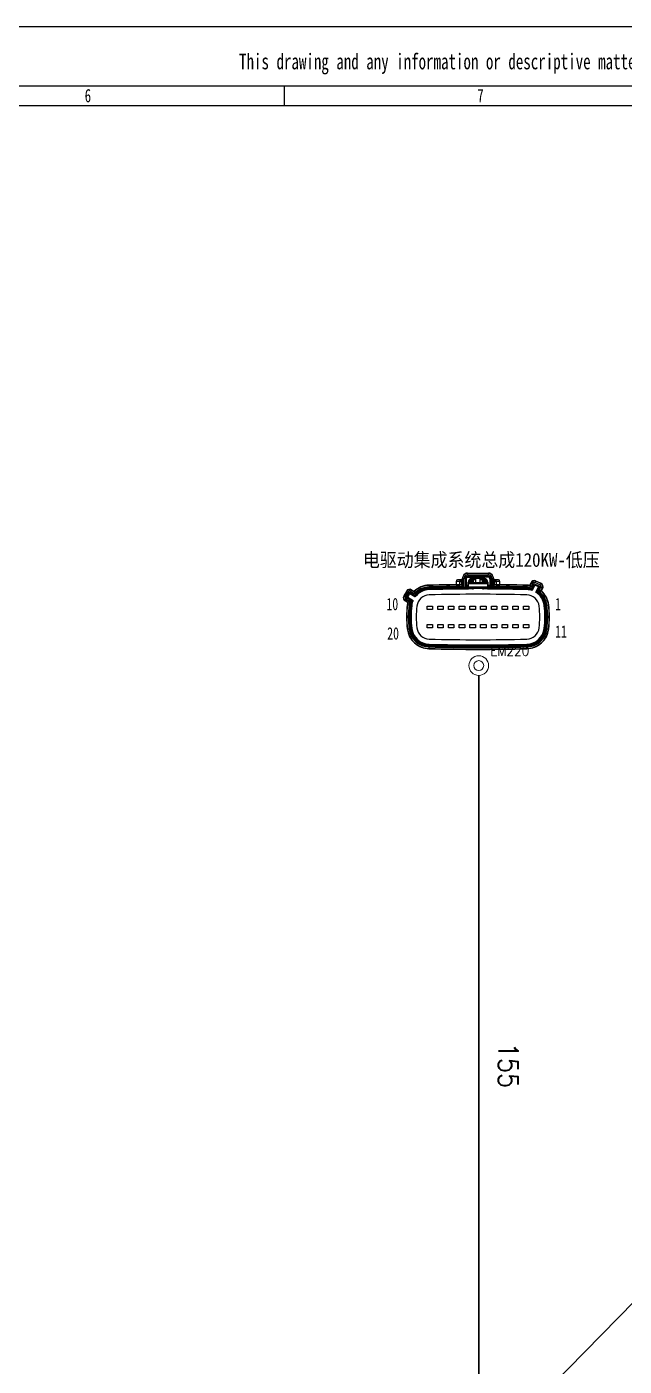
# Model space of a CAD drawing. Header units: inches. Extents: x 47316 to 59086, y 3141 to 11743.
# Drawn here: x 50802.3 to 50954.5, y 11240.3 to 11581.2 of the extents above; entities that cross this region are included whole.
import ezdxf

# ---------------------------------------------------------------- set-up
doc = ezdxf.new("R2010")
doc.units = ezdxf.units.IN
doc.header["$MEASUREMENT"] = 0
doc.styles.add('MtX_@FangSong_GB2312', font='')
doc.styles.add('MtX_SimSun', font='')
doc.styles.get("Standard").update_dxf_attribs({"font": ''})
doc.styles.add('样式 100', font='SimSun.ttf', dxfattribs={"width": 0.7, "height": 3.5})
doc.styles.get('MtX_@FangSong_GB2312').set_extended_font_data('@FangSong_GB2312')
doc.styles.get('MtX_SimSun').set_extended_font_data('SimSun')
doc.styles.get('Standard').set_extended_font_data('SimSun')
doc.linetypes.add('_VH_FELT_TAPE', pattern='A,0.4,-0.7,["FELT",Standard,S=0.3,R=0,X=-0.5,Y=-0.15],-0.7', length=1.8)

msp = doc.modelspace()

# ---------------------------------------------------------------- linework, layer by layer
at = {"color": 0, "lineweight": -3}
for p, q in [((52030.93, 11581.24), (50247.93, 11581.24)), ((50267.93, 11566.24), (52010.93, 11566.24)), ((50867.93, 11561.24), (50867.93, 11566.24)), ((50267.93, 11561.24), (52010.93, 11561.24)), ((50914.54, 11442.18), (50919.94, 11442.18)), ((50919.88, 11442.12), (50914.61, 11442.12)), ((50914.61, 11442.12), (50914.61, 11441.73)), ((50914.61, 11441.73), (50919.88, 11441.73)), ((50914.61, 11441.42), (50916, 11441.42)), ((50914.61, 11441.14), (50914.61, 11441.42)), ((50914.61, 11441.14), (50915.84, 11441.14)), ((50915.84, 11441.14), (50916.15, 11441.14)), ((50916.15, 11441.46), (50918.34, 11441.46)), ((50916.15, 11441.43), (50916.15, 11441.46)), ((50916.15, 11441.14), (50916.15, 11441.43)), ((50916.15, 11441.43), (50918.34, 11441.43)), ((50918.34, 11441.14), (50916.15, 11441.14)), ((50916.66, 11441.14), (50916.66, 11440.93)), ((50916.66, 11439.76), (50916.66, 11440.93)), ((50916.66, 11440.93), (50917.83, 11440.93)), ((50917.83, 11441.14), (50917.83, 11440.93)), ((50917.83, 11439.76), (50917.83, 11440.93)), ((50918.34, 11441.46), (50918.34, 11441.43)), ((50918.34, 11441.43), (50918.34, 11441.14)), ((50918.65, 11441.14), (50918.34, 11441.14)), ((50919.88, 11441.42), (50918.49, 11441.42)), ((50919.88, 11441.14), (50918.65, 11441.14)), ((50919.88, 11441.73), (50919.88, 11442.12)), ((50919.88, 11441.42), (50919.88, 11441.14)), ((50899.05, 11437.54), (50898.39, 11436.41)), ((50899.05, 11437.54), (50899.11, 11437.64)), ((50899.05, 11437.54), (50899.38, 11437.35)), ((50900.22, 11437.86), (50900.02, 11437.52)), ((50901.01, 11436.95), (50900.02, 11437.52)), ((50900.22, 11437.86), (50900.28, 11437.96)), ((50900.95, 11437.44), (50900.22, 11437.86)), ((50900.28, 11437.96), (50900.98, 11437.55)), ((50900.28, 11437.96), (50900.98, 11437.55)), ((50900.95, 11437.44), (50900.98, 11437.56)), ((50904.76, 11439.12), (50904.77, 11439.05)), ((50904.77, 11439.05), (50904.78, 11438.66)), ((50904.79, 11438.21), (50904.78, 11438.4)), ((50904.79, 11438.21), (50904.79, 11438.1)), ((50904.79, 11438.1), (50904.79, 11438.04)), ((50904.79, 11438.04), (50904.79, 11437.98)), ((50912.58, 11440.09), (50911.65, 11440.09)), ((50911.65, 11440.09), (50911.65, 11439.23)), ((50912.58, 11440.48), (50912.04, 11440.48)), ((50913.05, 11440.48), (50912.58, 11440.48)), ((50912.58, 11440.48), (50912.58, 11440.09)), ((50912.58, 11439.24), (50912.58, 11440.09)), ((50912.58, 11440.09), (50913.05, 11440.09)), ((50913.05, 11440.09), (50913.05, 11440.48)), ((50913.05, 11440.09), (50913.05, 11439.24)), ((50913.05, 11440.09), (50913.25, 11440.09)), ((50913.05, 11439.24), (50913.25, 11439.24)), ((50913.64, 11440.75), (50913.25, 11440.75)), ((50913.25, 11440.75), (50913.25, 11439.19)), ((50913.64, 11438.81), (50913.25, 11439.19)), ((50913.64, 11438.81), (50913.64, 11440.75)), ((50913.95, 11440.75), (50914.22, 11440.75)), ((50913.95, 11440.75), (50913.95, 11438.55)), ((50913.95, 11438.55), (50913.95, 11438.51)), ((50913.95, 11438.51), (50913.95, 11438.48)), ((50913.95, 11438.48), (50913.96, 11438.45)), ((50913.96, 11438.45), (50913.97, 11438.42)), ((50913.97, 11438.42), (50913.99, 11438.39)), ((50913.99, 11438.39), (50914, 11438.37)), ((50914, 11438.37), (50914.01, 11438.37)), ((50914.01, 11438.37), (50914.02, 11438.36)), ((50914.02, 11438.36), (50914.22, 11438.25)), ((50914.22, 11440.75), (50914.22, 11438.25)), ((50914.25, 11439.16), (50914.22, 11439.78)), ((50914.22, 11438.25), (50914.22, 11438.24)), ((50914.22, 11438.19), (50914.22, 11438.24)), ((50914.23, 11438.21), (50914.22, 11438.21)), ((50914.79, 11438.2), (50914.22, 11438.2)), ((50914.22, 11438.19), (50914.22, 11438.12)), ((50914.22, 11438.17), (50914.79, 11438.17)), ((50914.23, 11438.21), (50914.25, 11438.23)), ((50914.25, 11439.16), (50914.48, 11439.16)), ((50914.25, 11439.16), (50914.25, 11438.23)), ((50914.25, 11438.23), (50914.48, 11438.23)), ((50914.48, 11439.16), (50914.55, 11439.16)), ((50914.48, 11438.23), (50914.48, 11439.16)), ((50914.55, 11438.23), (50914.48, 11438.23)), ((50914.55, 11439.16), (50914.59, 11439.16)), ((50914.55, 11439.16), (50914.55, 11438.23)), ((50914.55, 11438.23), (50914.78, 11438.23)), ((50914.77, 11439.9), (50914.78, 11439.9)), ((50914.77, 11439.35), (50914.77, 11439.9)), ((50914.77, 11439.9), (50914.77, 11439.35)), ((50914.78, 11439.35), (50914.77, 11439.35)), ((50914.82, 11439.84), (50914.78, 11439.88)), ((50914.78, 11438.23), (50914.78, 11439.35)), ((50914.78, 11438.23), (50914.79, 11438.22)), ((50914.79, 11438.22), (50914.84, 11438.27)), ((50915.87, 11438.22), (50914.79, 11438.22)), ((50914.79, 11438.17), (50914.79, 11438.22)), ((50914.79, 11438.17), (50914.79, 11438.22)), ((50914.85, 11439.75), (50914.83, 11439.76)), ((50914.83, 11439.76), (50914.83, 11439.76)), ((50914.83, 11439.76), (50914.83, 11439.76)), ((50914.85, 11439.74), (50914.83, 11439.76)), ((50914.84, 11438.27), (50914.85, 11438.71)), ((50919.64, 11438.27), (50914.84, 11438.27)), ((50914.92, 11439.75), (50914.85, 11439.75)), ((50919.64, 11439.74), (50914.85, 11439.74)), ((50914.85, 11439.45), (50914.85, 11439.74)), ((50919.64, 11439.45), (50914.85, 11439.45)), ((50914.85, 11438.71), (50919.64, 11438.71)), ((50915.11, 11439.75), (50914.92, 11439.75)), ((50915.01, 11440.51), (50916.07, 11440.51)), ((50915.01, 11440.51), (50915.01, 11440.51)), ((50916.07, 11440.51), (50915.01, 11440.51)), ((50915.06, 11440.15), (50916.07, 11440.15)), ((50915.06, 11440.15), (50915.09, 11440.12)), ((50915.73, 11440.12), (50915.09, 11440.12)), ((50915.09, 11440.12), (50915.09, 11440.11)), ((50915.09, 11440.11), (50915.1, 11440.11)), ((50915.1, 11440.11), (50915.1, 11440.09)), ((50915.1, 11440.09), (50915.1, 11440.06)), ((50915.1, 11440.06), (50915.1, 11439.91)), ((50915.1, 11439.91), (50915.11, 11439.75)), ((50915.11, 11439.75), (50915.76, 11439.75)), ((50915.71, 11440.83), (50915.71, 11440.83)), ((50916.66, 11440.83), (50915.71, 11440.83)), ((50915.79, 11440.12), (50915.73, 11440.12)), ((50915.86, 11439.8), (50915.76, 11439.75)), ((50915.86, 11440.15), (50915.79, 11440.12)), ((50915.86, 11440.15), (50916.07, 11440.15)), ((50915.86, 11440.15), (50915.86, 11439.8)), ((50915.86, 11439.8), (50915.91, 11439.74)), ((50916.07, 11439.8), (50915.86, 11439.8)), ((50915.91, 11438.27), (50915.87, 11438.22)), ((50915.87, 11438.22), (50915.87, 11438.17)), ((50916.07, 11438.2), (50915.87, 11438.2)), ((50915.87, 11438.17), (50916.07, 11438.17)), ((50916.07, 11439.74), (50915.91, 11439.74)), ((50918.57, 11438.27), (50915.91, 11438.27)), ((50916.07, 11439.76), (50916.07, 11440.54)), ((50916.07, 11440.54), (50916.66, 11440.54)), ((50916.07, 11439.76), (50916.07, 11439.74)), ((50916.07, 11439.76), (50918.41, 11439.76)), ((50918.41, 11439.74), (50916.07, 11439.74)), ((50916.07, 11438.27), (50916.07, 11438.17)), ((50918.77, 11440.83), (50917.83, 11440.83)), ((50917.83, 11440.54), (50918.41, 11440.54)), ((50918.41, 11439.76), (50918.41, 11440.54)), ((50918.41, 11440.51), (50919.48, 11440.51)), ((50919.48, 11440.51), (50918.41, 11440.51)), ((50918.41, 11440.15), (50919.43, 11440.15)), ((50918.41, 11440.15), (50918.63, 11440.15)), ((50918.63, 11439.8), (50918.41, 11439.8)), ((50918.41, 11439.76), (50918.41, 11439.74)), ((50918.57, 11439.74), (50918.41, 11439.74)), ((50918.41, 11438.27), (50918.41, 11438.17)), ((50918.62, 11438.2), (50918.41, 11438.2)), ((50918.41, 11438.17), (50918.62, 11438.17)), ((50918.57, 11439.74), (50918.63, 11439.8)), ((50918.57, 11438.27), (50918.62, 11438.22)), ((50919.69, 11438.22), (50918.62, 11438.22)), ((50918.62, 11438.17), (50918.62, 11438.22)), ((50918.63, 11440.15), (50918.7, 11440.12)), ((50918.63, 11440.15), (50918.63, 11439.8)), ((50918.63, 11439.8), (50918.72, 11439.75)), ((50918.75, 11440.12), (50918.7, 11440.12)), ((50918.72, 11439.75), (50919.38, 11439.75)), ((50919.39, 11440.12), (50918.75, 11440.12)), ((50918.77, 11440.83), (50918.78, 11440.83)), ((50919.38, 11439.75), (50919.39, 11439.99)), ((50919.38, 11439.75), (50919.56, 11439.75)), ((50919.39, 11440.12), (50919.42, 11440.14)), ((50919.39, 11440.11), (50919.39, 11440.12)), ((50919.39, 11440.07), (50919.39, 11440.11)), ((50919.39, 11440.11), (50919.39, 11440.11)), ((50919.39, 11439.99), (50919.39, 11440.07)), ((50919.42, 11440.14), (50919.43, 11440.15)), ((50919.48, 11440.51), (50919.48, 11440.51)), ((50919.56, 11439.75), (50919.64, 11439.75)), ((50919.66, 11439.76), (50919.64, 11439.74)), ((50919.64, 11439.75), (50919.65, 11439.76)), ((50919.64, 11439.74), (50919.64, 11439.45)), ((50919.64, 11439.45), (50919.64, 11439.08)), ((50919.64, 11439.08), (50919.64, 11438.71)), ((50919.64, 11438.71), (50919.64, 11438.27)), ((50919.64, 11438.27), (50919.69, 11438.22)), ((50919.65, 11439.76), (50919.66, 11439.76)), ((50919.66, 11439.76), (50919.66, 11439.76)), ((50919.69, 11439.87), (50919.67, 11439.84)), ((50919.71, 11439.88), (50919.69, 11439.87)), ((50919.69, 11438.22), (50919.69, 11438.17)), ((50919.69, 11438.17), (50920.27, 11438.17)), ((50919.7, 11438.22), (50919.71, 11438.23)), ((50919.7, 11438.17), (50919.7, 11438.22)), ((50920.27, 11438.2), (50919.7, 11438.2)), ((50919.71, 11439.9), (50919.71, 11439.35)), ((50919.71, 11439.9), (50919.71, 11439.9)), ((50919.71, 11439.88), (50919.71, 11439.9)), ((50919.71, 11439.9), (50919.71, 11439.35)), ((50919.71, 11439.35), (50919.71, 11438.23)), ((50919.71, 11439.35), (50919.71, 11439.35)), ((50919.94, 11438.23), (50919.71, 11438.23)), ((50919.9, 11439.16), (50919.94, 11439.16)), ((50919.94, 11439.16), (50920.01, 11439.16)), ((50919.94, 11438.23), (50919.94, 11439.16)), ((50920.01, 11438.23), (50919.94, 11438.23)), ((50920.01, 11439.16), (50920.24, 11439.16)), ((50920.01, 11439.16), (50920.01, 11438.23)), ((50920.24, 11438.23), (50920.01, 11438.23)), ((50920.27, 11439.78), (50920.24, 11439.16)), ((50920.24, 11438.23), (50920.24, 11439.16)), ((50920.24, 11438.23), (50920.26, 11438.21)), ((50920.26, 11438.21), (50920.27, 11438.21)), ((50920.27, 11440.75), (50920.54, 11440.75)), ((50920.27, 11440.75), (50920.27, 11438.25)), ((50920.27, 11438.25), (50920.47, 11438.36)), ((50920.27, 11438.24), (50920.27, 11438.25)), ((50920.27, 11438.24), (50920.27, 11438.19)), ((50920.27, 11438.12), (50920.27, 11438.19)), ((50920.47, 11438.36), (50920.48, 11438.37)), ((50920.48, 11438.37), (50920.5, 11438.39)), ((50920.5, 11438.39), (50920.51, 11438.41)), ((50920.51, 11438.41), (50920.52, 11438.44)), ((50920.52, 11438.44), (50920.53, 11438.46)), ((50920.53, 11438.46), (50920.54, 11438.5)), ((50920.54, 11440.75), (50920.54, 11438.55)), ((50920.54, 11438.52), (50920.54, 11438.55)), ((50920.54, 11438.5), (50920.54, 11438.52)), ((50920.85, 11440.75), (50920.85, 11438.81)), ((50921.24, 11440.75), (50920.85, 11440.75)), ((50921.24, 11439.19), (50920.85, 11438.81)), ((50921.24, 11439.19), (50921.24, 11440.75)), ((50921.24, 11440.09), (50921.44, 11440.09)), ((50921.24, 11439.24), (50921.44, 11439.24)), ((50921.9, 11440.48), (50921.44, 11440.48)), ((50921.44, 11440.48), (50921.44, 11440.09)), ((50921.44, 11440.09), (50921.9, 11440.09)), ((50921.44, 11439.24), (50921.44, 11440.09)), ((50922.45, 11440.48), (50921.9, 11440.48)), ((50921.9, 11440.09), (50921.9, 11440.48)), ((50922.84, 11440.09), (50921.9, 11440.09)), ((50921.9, 11440.09), (50921.9, 11439.24)), ((50922.84, 11439.23), (50922.84, 11440.09)), ((50929.7, 11438.21), (50929.71, 11438.4)), ((50929.7, 11438.21), (50929.7, 11438.1)), ((50929.7, 11438.1), (50929.7, 11438.04)), ((50929.7, 11438.04), (50929.7, 11437.98)), ((50929.72, 11439.05), (50929.71, 11438.66)), ((50929.72, 11439.12), (50929.72, 11439.05)), ((50930.42, 11439.05), (50930.76, 11439.78)), ((50930.42, 11439.05), (50930.76, 11439.78)), ((50930.42, 11439.06), (50930.51, 11438.98)), ((50930.87, 11439.73), (50930.51, 11438.98)), ((50931.22, 11439.57), (50930.74, 11438.54)), ((50930.87, 11439.73), (50930.76, 11439.78)), ((50930.85, 11438.14), (50930.84, 11438.11)), ((50930.84, 11438.11), (50930.84, 11438.09)), ((50930.84, 11438.09), (50930.85, 11438.07)), ((50930.86, 11438.19), (50930.85, 11438.16)), ((50930.85, 11438.16), (50930.85, 11438.14)), ((50930.85, 11438.07), (50930.85, 11438.06)), ((50930.85, 11438.06), (50930.86, 11438.04)), ((50930.88, 11438.23), (50930.86, 11438.19)), ((50930.98, 11437.89), (50930.86, 11438.04)), ((50930.87, 11439.73), (50931.22, 11439.57)), ((50930.88, 11438.23), (50931.48, 11439.54)), ((50931.05, 11437.74), (50930.96, 11437.83)), ((50930.98, 11437.89), (50931.6, 11439.22)), ((50930.98, 11437.89), (50930.98, 11437.88)), ((50931.71, 11439.17), (50931.05, 11437.74)), ((50931.48, 11439.54), (50933.06, 11438.8)), ((50931.6, 11439.22), (50931.48, 11439.54)), ((50931.6, 11439.22), (50932.74, 11438.69)), ((50932.01, 11440.15), (50931.84, 11439.8)), ((50933.03, 11439.24), (50931.84, 11439.8)), ((50932.01, 11440.15), (50931.9, 11440.2)), ((50931.96, 11437.31), (50932.63, 11438.74)), ((50933.19, 11439.6), (50932.01, 11440.15)), ((50932.74, 11438.69), (50932.12, 11437.36)), ((50932.43, 11437.45), (50932.45, 11437.5)), ((50933.06, 11438.8), (50932.45, 11437.5)), ((50932.74, 11438.69), (50933.06, 11438.8)), ((50932.77, 11437.59), (50933.26, 11438.62)), ((50933.19, 11439.6), (50933.03, 11439.24)), ((50933.19, 11439.6), (50933.3, 11439.55)), ((50933.61, 11438.46), (50933.26, 11438.62)), ((50933.26, 11437.7), (50933.61, 11438.46)), ((50933.26, 11437.7), (50933.38, 11437.68)), ((50933.72, 11438.41), (50933.37, 11437.67)), ((50933.72, 11438.41), (50933.37, 11437.67)), ((50933.61, 11438.46), (50933.72, 11438.41)), ((50898.39, 11436.41), (50898.33, 11436.31)), ((50898.39, 11436.41), (50898.73, 11436.21)), ((50898.71, 11435.24), (50898.65, 11435.13)), ((50899.35, 11434.73), (50898.65, 11435.13)), ((50899.35, 11434.73), (50898.65, 11435.13)), ((50898.71, 11435.24), (50898.9, 11435.57)), ((50898.71, 11435.24), (50899.43, 11434.82)), ((50899.38, 11437.35), (50898.73, 11436.21)), ((50898.9, 11435.57), (50899.89, 11435)), ((50898.96, 11435.83), (50899.83, 11437.34)), ((50899.28, 11435.92), (50898.96, 11435.83)), ((50900.21, 11435.11), (50898.96, 11435.83)), ((50899.23, 11434.09), (50899.3, 11434.08)), ((50899.28, 11435.92), (50899.91, 11437.01)), ((50900.56, 11435.19), (50899.28, 11435.92)), ((50899.34, 11436.03), (50900.71, 11435.24)), ((50899.35, 11434.73), (50899.43, 11434.82)), ((50899.91, 11437.01), (50899.83, 11437.34)), ((50899.83, 11437.34), (50901.08, 11436.62)), ((50901.22, 11436.12), (50899.85, 11436.91)), ((50899.91, 11437.01), (50901.19, 11436.28)), ((50900.21, 11435.11), (50900.25, 11435.09)), ((50900.25, 11435.09), (50900.27, 11435.08)), ((50900.27, 11435.08), (50900.3, 11435.07)), ((50900.3, 11435.07), (50900.32, 11435.07)), ((50900.32, 11435.07), (50900.35, 11435.06)), ((50900.35, 11435.06), (50900.37, 11435.07)), ((50900.37, 11435.07), (50900.38, 11435.07)), ((50900.38, 11435.07), (50900.39, 11435.08)), ((50900.56, 11435.19), (50900.39, 11435.08)), ((50900.56, 11435.19), (50900.56, 11435.18)), ((50900.61, 11435.16), (50900.71, 11435.24)), ((50901.11, 11436.6), (50901.08, 11436.62)), ((50901.14, 11436.57), (50901.11, 11436.6)), ((50901.17, 11436.54), (50901.14, 11436.57)), ((50901.19, 11436.52), (50901.17, 11436.54)), ((50901.19, 11436.51), (50901.19, 11436.52)), ((50901.2, 11436.49), (50901.19, 11436.51)), ((50901.19, 11436.28), (50901.2, 11436.47)), ((50901.19, 11436.27), (50901.19, 11436.28)), ((50901.2, 11436.48), (50901.2, 11436.49)), ((50901.2, 11436.47), (50901.2, 11436.48)), ((50901.22, 11436.12), (50901.24, 11436.24)), ((50932.09, 11437.3), (50931.96, 11437.31)), ((50932.12, 11437.35), (50932.12, 11437.36)), ((50932.12, 11437.36), (50932.32, 11437.36)), ((50932.32, 11437.36), (50932.34, 11437.36)), ((50932.34, 11437.36), (50932.35, 11437.37)), ((50932.35, 11437.37), (50932.37, 11437.39)), ((50932.37, 11437.39), (50932.39, 11437.4)), ((50932.39, 11437.4), (50932.4, 11437.41)), ((50932.4, 11437.41), (50932.42, 11437.43)), ((50932.42, 11437.43), (50932.43, 11437.45)), ((50935.26, 11434.09), (50935.19, 11434.08)), ((50899.68, 11434.03), (50899.3, 11434.08)), ((50900.13, 11433.97), (50899.94, 11433.99)), ((50900.13, 11433.97), (50900.25, 11433.96)), ((50900.25, 11433.96), (50900.3, 11433.95)), ((50900.3, 11433.95), (50900.36, 11433.94)), ((50904.26, 11432.96), (50904.26, 11433.78)), ((50904.26, 11433.78), (50905.66, 11433.78)), ((50905.66, 11432.96), (50904.26, 11432.96)), ((50905.66, 11433.78), (50905.66, 11432.96)), ((50906.99, 11432.96), (50906.99, 11433.78)), ((50906.99, 11433.78), (50908.39, 11433.78)), ((50908.39, 11432.96), (50906.99, 11432.96)), ((50908.39, 11433.78), (50908.39, 11432.96)), ((50909.72, 11432.96), (50909.72, 11433.78)), ((50909.72, 11433.78), (50911.12, 11433.78)), ((50911.12, 11432.96), (50909.72, 11432.96)), ((50911.12, 11433.78), (50911.12, 11432.96)), ((50912.45, 11433.78), (50913.85, 11433.78)), ((50912.45, 11432.96), (50912.45, 11433.78)), ((50913.85, 11432.96), (50912.45, 11432.96)), ((50913.85, 11433.78), (50913.85, 11432.96)), ((50915.18, 11432.96), (50915.18, 11433.78)), ((50915.18, 11433.78), (50916.58, 11433.78)), ((50916.58, 11432.96), (50915.18, 11432.96)), ((50916.58, 11433.78), (50916.58, 11432.96)), ((50917.91, 11433.78), (50919.31, 11433.78)), ((50917.91, 11432.96), (50917.91, 11433.78)), ((50919.31, 11432.96), (50917.91, 11432.96)), ((50919.31, 11433.78), (50919.31, 11432.96)), ((50920.64, 11432.96), (50920.64, 11433.78)), ((50920.64, 11433.78), (50922.04, 11433.78)), ((50922.04, 11432.96), (50920.64, 11432.96)), ((50922.04, 11433.78), (50922.04, 11432.96)), ((50923.37, 11433.78), (50924.77, 11433.78)), ((50923.37, 11432.96), (50923.37, 11433.78)), ((50924.77, 11432.96), (50923.37, 11432.96)), ((50924.77, 11433.78), (50924.77, 11432.96)), ((50926.1, 11432.96), (50926.1, 11433.78)), ((50926.1, 11433.78), (50927.5, 11433.78)), ((50927.5, 11432.96), (50926.1, 11432.96)), ((50927.5, 11433.78), (50927.5, 11432.96)), ((50928.83, 11432.96), (50928.83, 11433.78)), ((50928.83, 11433.78), (50930.23, 11433.78)), ((50930.23, 11432.96), (50928.83, 11432.96)), ((50930.23, 11433.78), (50930.23, 11432.96)), ((50934.19, 11433.95), (50934.12, 11433.94)), ((50934.24, 11433.96), (50934.19, 11433.95)), ((50934.36, 11433.97), (50934.24, 11433.96)), ((50934.36, 11433.97), (50934.55, 11433.99)), ((50934.8, 11434.03), (50935.19, 11434.08)), ((50899.29, 11427.99), (50899.23, 11427.99)), ((50899.29, 11427.99), (50899.68, 11428.04)), ((50900.13, 11428.08), (50899.94, 11428.06)), ((50900.13, 11428.08), (50900.25, 11428.1)), ((50900.25, 11428.1), (50900.3, 11428.1)), ((50900.3, 11428.1), (50900.36, 11428.11)), ((50904.26, 11428.28), (50904.26, 11429.1)), ((50904.26, 11429.1), (50905.66, 11429.1)), ((50905.66, 11428.28), (50904.26, 11428.28)), ((50905.66, 11429.1), (50905.66, 11428.28)), ((50906.99, 11428.28), (50906.99, 11429.1)), ((50906.99, 11429.1), (50908.39, 11429.1)), ((50908.39, 11428.28), (50906.99, 11428.28)), ((50908.39, 11429.1), (50908.39, 11428.28)), ((50909.72, 11428.28), (50909.72, 11429.1)), ((50909.72, 11429.1), (50911.12, 11429.1)), ((50911.12, 11428.28), (50909.72, 11428.28)), ((50911.12, 11429.1), (50911.12, 11428.28)), ((50912.45, 11428.28), (50912.45, 11429.1)), ((50912.45, 11429.1), (50913.85, 11429.1)), ((50913.85, 11428.28), (50912.45, 11428.28)), ((50913.85, 11429.1), (50913.85, 11428.28)), ((50915.18, 11428.28), (50915.18, 11429.1)), ((50915.18, 11429.1), (50916.58, 11429.1)), ((50916.58, 11428.28), (50915.18, 11428.28)), ((50916.58, 11429.1), (50916.58, 11428.28)), ((50917.91, 11429.1), (50919.31, 11429.1)), ((50917.91, 11428.28), (50917.91, 11429.1)), ((50919.31, 11428.28), (50917.91, 11428.28)), ((50919.31, 11429.1), (50919.31, 11428.28)), ((50920.64, 11428.28), (50920.64, 11429.1)), ((50920.64, 11429.1), (50922.04, 11429.1)), ((50922.04, 11428.28), (50920.64, 11428.28)), ((50922.04, 11429.1), (50922.04, 11428.28)), ((50923.37, 11428.28), (50923.37, 11429.1)), ((50923.37, 11429.1), (50924.77, 11429.1)), ((50924.77, 11428.28), (50923.37, 11428.28)), ((50924.77, 11429.1), (50924.77, 11428.28)), ((50926.1, 11428.28), (50926.1, 11429.1)), ((50926.1, 11429.1), (50927.5, 11429.1)), ((50927.5, 11428.28), (50926.1, 11428.28)), ((50927.5, 11429.1), (50927.5, 11428.28)), ((50928.83, 11428.28), (50928.83, 11429.1)), ((50928.83, 11429.1), (50930.23, 11429.1)), ((50930.23, 11428.28), (50928.83, 11428.28)), ((50930.23, 11429.1), (50930.23, 11428.28)), ((50934.19, 11428.1), (50934.12, 11428.11)), ((50934.24, 11428.1), (50934.19, 11428.1)), ((50934.36, 11428.08), (50934.24, 11428.1)), ((50934.36, 11428.08), (50934.55, 11428.06)), ((50934.8, 11428.02), (50935.19, 11427.97)), ((50935.26, 11427.97), (50935.19, 11427.97)), ((50901.63, 11424.01), (50901.63, 11424.03)), ((50901.64, 11425.37), (50901.64, 11425.39)), ((50903.3, 11424.31), (50903.3, 11424.33)), ((50904.79, 11424.01), (50904.79, 11424.07)), ((50904.79, 11423.96), (50904.79, 11424.01)), ((50904.79, 11423.84), (50904.79, 11423.96)), ((50929.7, 11424.01), (50929.7, 11424.07)), ((50929.7, 11423.96), (50929.7, 11424.01)), ((50929.7, 11423.84), (50929.7, 11423.96)), ((50931.19, 11424.33), (50931.19, 11424.31)), ((50932.84, 11425.39), (50932.84, 11425.37)), ((50932.86, 11424.03), (50932.86, 11424.01)), ((50903.31, 11423.19), (50903.31, 11423.21)), ((50904.76, 11422.93), (50904.77, 11423)), ((50904.77, 11423), (50904.78, 11423.39)), ((50904.79, 11423.84), (50904.78, 11423.65)), ((50929.7, 11423.84), (50929.71, 11423.65)), ((50929.72, 11423), (50929.71, 11423.39)), ((50929.72, 11422.93), (50929.72, 11423)), ((50931.18, 11423.21), (50931.18, 11423.19))]:
    msp.add_line(p, q, dxfattribs=at)
at = {"color": 142, "linetype": '_VH_FELT_TAPE', "lineweight": 30, "ltscale": 5}
msp.add_line((50917.44, 11218.87), (50917.44, 11416.16), dxfattribs=at)
at = {"color": 142, "linetype": '_VH_FELT_TAPE', "lineweight": -3, "ltscale": 5}
msp.add_lwpolyline([(50919.19, 11218.16), (50978.27, 11278.4), (50978.27, 11391.74)], dxfattribs=at)
at = {"color": 40, "linetype": 'Continuous', "lineweight": 15}
for radius in [2.5, 1.25]:
    msp.add_circle((50917.44, 11418.66), radius, dxfattribs=at)
at = {"color": 0, "lineweight": -3}
for centre, radius, start, end in [((50914.61, 11440.75), 1.36, 90, 180), ((50914.54, 11441.04), 1.15, 90, 148.4819), ((50914.61, 11440.75), 0.975, 90, 180), ((50914.61, 11440.75), 0.663, 90, 180), ((50914.61, 11440.75), 0.39, 90, 180), ((50916.15, 11441.14), 0.312, 90, 180), ((50918.34, 11441.14), 0.312, 0, 90.0005), ((50919.88, 11440.75), 1.36, 0, 90), ((50919.88, 11440.75), 0.975, 0, 90), ((50919.88, 11440.75), 0.663, 0, 90), ((50919.88, 11440.75), 0.39, 0, 90), ((50919.94, 11441.04), 1.15, 31.5267, 90), ((50899.79, 11437.11), 0.858, 60.0474, 149.952), ((50899.85, 11437.22), 0.858, 60, 150.0003), ((50899.79, 11437.11), 0.468, 60.0045, 149.9936), ((50904.91, 11433.41), 5.65, 91.4226, 134.5019), ((50904.91, 11433.41), 5.72, 91.4226, 133.4537), ((50904.91, 11433.41), 5.72, 91.4226, 133.454), ((50904.91, 11433.41), 5.26, 91.4226, 137.7095), ((50904.91, 11433.41), 5, 91.4226, 140.0107), ((50904.91, 11433.41), 4.69, 91.4226, 142.3048), ((50904.91, 11433.41), 4.81, 91.4226, 140.3755), ((50904.91, 11433.41), 4.57, 91.4226, 143.6694), ((50904.91, 11433.41), 4.64, 91.4226, 142.2557), ((50917.24, 10936.59), 502.69, 90.6379, 91.4226), ((50917.24, 10936.59), 502.69, 90.6379, 91.4226), ((50917.24, 10936.59), 502.62, 90.4557, 91.4226), ((50917.24, 10936.59), 502.23, 90.4116, 91.4226), ((50917.24, 10936.59), 501.97, 90.3762, 91.4226), ((50917.24, 10936.59), 501.78, 90.3681, 91.4226), ((50917.24, 10936.59), 501.66, 90.3452, 91.4226), ((50917.24, 10936.59), 501.61, 90.3452, 91.4226), ((50917.24, 10936.59), 501.55, 90.3453, 91.4226), ((50912.04, 11440.09), 0.39, 90, 180), ((50911.65, 11504.68), 65.44, 269.9946, 270.8141), ((50917.24, 10936.59), 502.67, 90.4779, 90.5312), ((50913.05, 11440.68), 0.195, 270, 0), ((50914.58, 11439.35), 0.195, 270.0002, 337.4988), ((50914.59, 11439.35), 0.196, 270.0419, 359.6607), ((50914.58, 11439.35), 0.195, 337.4996, 359.998), ((50914.58, 11439.35), 0.195, 337.5047, 359.995), ((50915.72, 11439.9), 0.939, 139.4672, 180.0086), ((50914.3, 11439.76), 0.527, 359.4076, 8.6529), ((50852.57, 11439.08), 62.28, 359.6638, 0.3444), ((50915.71, 11439.9), 0.936, 89.9999, 138.9836), ((50918.77, 11439.9), 0.936, 41.0164, 90.0001), ((50918.77, 11439.9), 0.936, 0, 40.5989), ((50920.19, 11439.76), 0.53, 171.3688, 180.57), ((50919.9, 11439.35), 0.196, 180.3448, 269.9564), ((50919.91, 11439.35), 0.195, 180.0012, 210.0016), ((50919.91, 11439.35), 0.195, 180.0033, 209.998), ((50919.91, 11439.35), 0.195, 210.0011, 269.9999), ((50917.24, 10936.59), 501.66, 88.5774, 89.6548), ((50917.24, 10936.59), 501.61, 88.5774, 89.6548), ((50917.24, 10936.59), 501.55, 88.5774, 89.6547), ((50917.24, 10936.59), 501.78, 88.5774, 89.6319), ((50917.24, 10936.59), 501.97, 88.5774, 89.6238), ((50917.24, 10936.59), 502.23, 88.5774, 89.5884), ((50921.44, 11440.68), 0.195, 180, 270), ((50917.24, 10936.59), 502.62, 88.5774, 89.5443), ((50917.24, 10936.59), 502.67, 89.4688, 89.5221), ((50922.83, 11504.67), 65.44, 269.186, 270.0055), ((50922.45, 11440.09), 0.39, 0, 90), ((50917.24, 10936.59), 502.69, 88.5774, 89.3621), ((50917.24, 10936.59), 502.69, 88.5774, 89.3621), ((50929.58, 11433.41), 4.81, 74.6238, 88.5774), ((50929.58, 11433.41), 4.69, 72.6944, 88.5774), ((50929.58, 11433.41), 4.64, 72.7435, 88.5774), ((50929.58, 11433.41), 4.57, 71.3298, 88.5774), ((50929.58, 11433.41), 5.26, 77.2898, 88.5774), ((50929.58, 11433.41), 5, 74.9886, 88.5774), ((50929.58, 11433.41), 5.72, 81.5457, 88.5774), ((50929.58, 11433.41), 5.72, 81.5453, 88.5774), ((50929.58, 11433.41), 5.65, 80.4974, 88.5774), ((50914.8, 11430.71), 17.76, 26.1643, 27.7621), ((50931.54, 11439.42), 0.858, 65.0018, 154.9998), ((50931.65, 11439.37), 0.858, 65.0493, 154.9539), ((50931.34, 11437.71), 0.401, 154.1552, 162.0237), ((50931.64, 11439.37), 0.468, 65.0062, 154.9953), ((50929.58, 11433.41), 5, 6.7376, 54.9476), ((50937.02, 11420.31), 17.79, 102.2096, 103.8035), ((50929.58, 11433.41), 5.26, 6.8343, 52.6489), ((50932.83, 11438.82), 0.468, 335.0045, 64.9935), ((50932.83, 11438.82), 0.858, 335.0474, 64.952), ((50929.58, 11433.41), 5.65, 6.8316, 49.4447), ((50932.94, 11438.77), 0.858, 334.9984, 65.0014), ((50929.58, 11433.41), 5.72, 6.8312, 48.3968), ((50929.58, 11433.41), 5.72, 6.8312, 48.3972), ((50899.08, 11435.88), 0.858, 150.0018, 239.9998), ((50899.14, 11435.98), 0.858, 150.0493, 239.9539), ((50899.14, 11435.98), 0.468, 150.0062, 239.9953), ((50925.05, 11431.03), 26, 173.2418, 186.7171), ((50925.05, 11431.03), 26, 173.2418, 186.7171), ((50904.91, 11433.41), 5.72, 166.6025, 173.1688), ((50904.91, 11433.41), 5.72, 166.6022, 173.1688), ((50904.91, 11433.41), 5.65, 165.5546, 173.1684), ((50906.32, 11418.43), 17.77, 111.1946, 112.7906), ((50904.91, 11433.41), 5.26, 162.3504, 173.1657), ((50904.91, 11433.41), 5, 160.0518, 173.2623), ((50904.91, 11433.41), 4.81, 159.6894, 173.2623), ((50904.91, 11433.41), 4.69, 157.7613, 173.2623), ((50904.91, 11433.41), 4.64, 157.8113, 173.2624), ((50904.91, 11433.41), 4.57, 156.3983, 173.2621), ((50900.77, 11435.53), 0.4, 239.1465, 247.0303), ((50918.54, 11439.67), 17.73, 187.2371, 188.8372), ((50901, 11435.92), 0.4, 52.9693, 60.8533), ((50904.91, 11433.4), 3.26, 91.4223, 173.2662), ((50917.24, 10936.56), 500.25, 88.5777, 91.4223), ((50929.58, 11433.4), 3.26, 6.7338, 88.5777), ((50929.58, 11433.41), 4.57, 6.7382, 58.6009), ((50931.75, 11437.51), 0.401, 327.9716, 335.8492), ((50929.58, 11433.41), 4.64, 6.7376, 57.1879), ((50929.58, 11433.41), 4.69, 6.7375, 57.2378), ((50929.58, 11433.41), 4.81, 6.7376, 55.3099), ((50909.44, 11431.03), 26, 353.2418, 6.7582), ((50909.44, 11431.03), 26, 353.2418, 6.7582), ((50925.05, 11431.03), 25.94, 173.2419, 186.7172), ((50925.05, 11431.03), 25.55, 173.2425, 186.7177), ((50925.05, 11431.03), 25.28, 173.2623, 186.7376), ((50925.05, 11431.03), 25.1, 173.2623, 186.7376), ((50925.05, 11431.03), 24.98, 173.2623, 186.7376), ((50925.05, 11431.03), 24.92, 173.2624, 186.7376), ((50925.05, 11431.03), 24.86, 173.2623, 186.7376), ((50925.05, 11431.03), 23.54, 173.2662, 186.7338), ((50909.44, 11431.03), 23.54, 353.2662, 6.7338), ((50909.44, 11431.03), 24.86, 353.2624, 6.7377), ((50909.44, 11431.03), 24.92, 353.2624, 6.7376), ((50909.44, 11431.03), 24.98, 353.2624, 6.7376), ((50909.44, 11431.03), 25.1, 353.2624, 6.7376), ((50909.44, 11431.03), 25.28, 353.2624, 6.7376), ((50909.44, 11431.03), 25.55, 353.2425, 6.7575), ((50909.44, 11431.03), 25.94, 353.2419, 6.7581), ((50904.91, 11428.65), 5.72, 186.6441, 268.5774), ((50904.91, 11428.65), 5.72, 186.6441, 268.5774), ((50904.91, 11428.65), 5.65, 186.6437, 268.5774), ((50904.91, 11428.65), 5.26, 186.641, 268.5774), ((50904.91, 11428.65), 5, 186.7376, 268.5774), ((50904.91, 11428.65), 4.81, 186.7376, 268.5774), ((50904.91, 11428.65), 4.69, 186.7376, 268.5774), ((50904.91, 11428.65), 4.64, 186.7376, 268.5774), ((50904.91, 11428.65), 4.57, 186.7376, 268.5774), ((50904.91, 11428.65), 3.26, 186.7338, 268.5777), ((50929.58, 11428.65), 3.26, 271.4223, 353.2662), ((50929.58, 11428.65), 4.57, 271.4226, 353.2624), ((50929.58, 11428.65), 4.64, 271.4226, 353.2624), ((50929.58, 11428.65), 4.69, 271.4226, 353.2624), ((50929.58, 11428.65), 4.81, 271.4226, 353.2624), ((50929.58, 11428.65), 5, 271.4226, 353.2624), ((50929.58, 11428.65), 5.26, 271.4226, 353.1657), ((50929.58, 11428.65), 5.72, 271.4226, 353.1688), ((50929.58, 11428.65), 5.72, 271.4226, 353.1688), ((50929.58, 11428.65), 5.65, 271.4226, 353.1684), ((50904.91, 11428.65), 5.66, 234.6079, 253.6364), ((50904.91, 11428.65), 5.68, 234.7324, 253.6921), ((50904.91, 11428.65), 4.61, 224.9302, 249.547), ((50904.91, 11428.65), 4.63, 225.1461, 249.633), ((50917.24, 11925.47), 501.55, 268.5774, 271.4226), ((50917.24, 11925.47), 501.61, 268.5774, 271.4226), ((50917.24, 11925.47), 501.66, 268.5774, 271.4226), ((50917.24, 11925.49), 500.25, 268.5777, 271.4223), ((50929.58, 11428.65), 5.66, 286.3636, 305.3921), ((50929.58, 11428.65), 5.68, 286.3079, 305.2676), ((50929.58, 11428.65), 4.61, 290.453, 315.0698), ((50929.58, 11428.65), 4.63, 290.367, 314.8539), ((50917.24, 11925.47), 502.69, 268.5774, 271.4226), ((50917.24, 11925.47), 502.69, 268.5774, 271.4226), ((50917.24, 11925.47), 502.62, 268.5774, 271.4226), ((50917.24, 11925.47), 501.97, 268.5774, 271.4226), ((50917.24, 11925.47), 502.23, 268.5774, 271.4226), ((50917.24, 11925.47), 501.78, 268.5774, 271.4226)]:
    msp.add_arc(centre, radius, start, end, dxfattribs=at)
for centre, major_axis, ratio, start_param, end_param in [((50916.15, 11441.13), (-0.312, 0), 0.965926, 4.712389, 6.230257), ((50918.34, 11441.13), (-0.312, 0), 0.965926, 3.194532, 4.712389), ((50899.85, 11437.22), (0.743, -0.429), 0.999969, 1.57079, 3.141593), ((50915.71, 11439.9), (-0.132, -0.927), 1, 3.282895, 4.853853), ((50915.06, 11439.88), (-0.193, -0.193), 0.999981, 3.927, 5.447669), ((50915.09, 11439.84), (-0.193, -0.193), 0.999981, 3.927, 5.497769), ((50915.79, 11424.52), (0, 15.6), 0.008727, 0.004363, 0.216894), ((50918.7, 11424.52), (0, 15.6), 0.008727, 6.066291, 6.278822), ((50918.78, 11439.9), (-0.225, 0.908), 1, 4.46939, 6.040346), ((50919.39, 11439.84), (-0.193, 0.193), 0.999981, 3.927011, 5.497778), ((50919.43, 11439.88), (-0.193, 0.193), 0.999981, 3.977108, 5.497778), ((50931.54, 11439.42), (0.363, 0.778), 0.999969, 0, 1.570762), ((50932.94, 11438.77), (-0.363, -0.778), 0.999969, 1.57079, 3.141593), ((50899.08, 11435.88), (-0.743, 0.429), 0.999969, 0, 1.570762)]:
    msp.add_ellipse(centre, major_axis=major_axis, ratio=ratio, start_param=start_param, end_param=end_param, dxfattribs=at)

# ---------------------------------------------------------------- texts
at = {"color": 0, "lineweight": -3, "width": 0.7}
for s, height, style, p in [('This drawing and any information or descriptive matter set out hereon are confidential and copyrighted by Geely Automobile Research Institute, and must not be disclosed, loaned, copied or used for manufacturing, tendering or any other purposes without specific written consent.', 4, 'MtX_@FangSong_GB2312', (50856.4, 11570.42)), ('6', 3.4, 'MtX_SimSun', (50817.09, 11562.04)), ('7', 3.4, 'MtX_SimSun', (50917.07, 11562.04))]:
    msp.add_text(s, height=height, dxfattribs=dict(at, style=style)).set_placement(p)
at = {"color": 0, "lineweight": -3, "width": 0.9}
msp.add_text('电驱动集成系统总成120KW-低压', height=3.51, dxfattribs=at).set_placement((50887.94, 11443.8))
at = {"color": 0, "linetype": 'ByBlock', "lineweight": -3, "style": 'MtX_SimSun', "width": 0.7}
for s, p in [('10', (50893.95, 11432.76)), ('1', (50936.9, 11432.76)), ('20', (50894.14, 11425.29)), ('11', (50936.9, 11425.77))]:
    msp.add_text(s, height=3.12, dxfattribs=at).set_placement(p)
at = {"color": 21, "linetype": 'Continuous', "lineweight": 15, "insert": (50920.36, 11423.66), "char_height": 2.5, "width": 11.0357, "attachment_point": 1, "style": '样式 100'}
msp.add_mtext('\\Fromans.shx;\\W0.9000000000;\\T1.0000000000;\\o\\lEM220', dxfattribs=at)
at = {"color": 7, "linetype": '_VH_FELT_TAPE', "lineweight": 18, "ltscale": 5, "insert": (50927.44, 11322.66), "char_height": 5, "width": 12.8571, "attachment_point": 1, "rotation": 270, "style": '样式 100'}
msp.add_mtext('\\Fromans.shx;\\W0.9000000000;\\T1.0000000000;\\o\\l155', dxfattribs=at)

doc.saveas('drawing.dxf')
